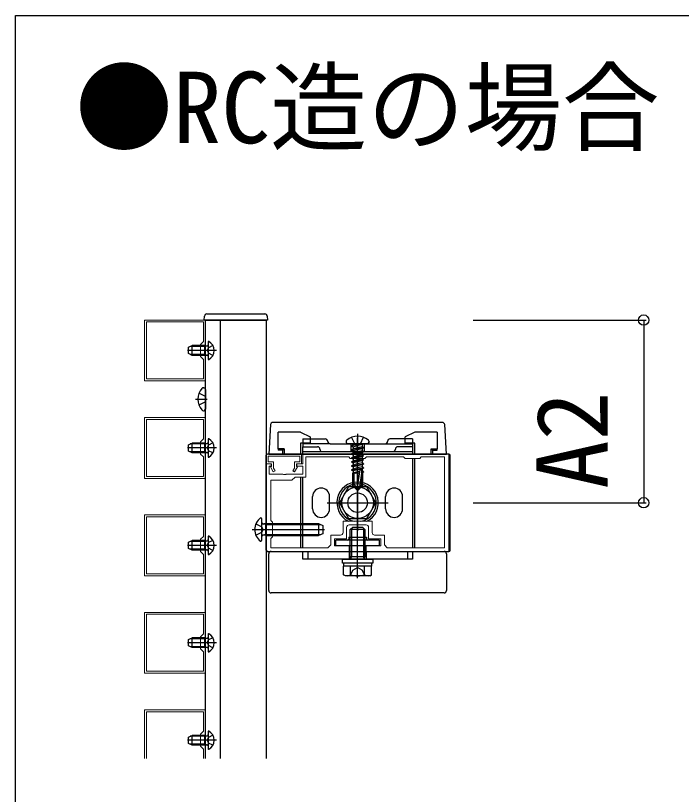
# Model space of a CAD drawing. Units: millimetres, scale not verified. Extents: x -1750 to 1750, y -2608 to 2592.
# Drawn here: x 1010 to 1283.5, y -828.3 to -508.5 of the extents above; entities that cross this region are included whole.
import ezdxf
from ezdxf.enums import TextEntityAlignment as Align

# ---------------------------------------------------------------- set-up
doc = ezdxf.new("R2010")
doc.units = ezdxf.units.MM
doc.header["$LTSCALE"] = 14
for name, color, linetype in [('0-2_USER1', 3, 'Continuous'), ('0-4_YKK_12', 2, 'Continuous'), ('0-5_YKK_13', 4, 'Continuous'), ('0-6_YKK_D', 6, 'Continuous')]:
    doc.layers.add(name, color=color, linetype=linetype)
doc.layers.add('0-3_YKK_11', color=7, linetype='Continuous', lineweight=18)
doc.styles.add('ＭＳ ゴシック', font='')
doc.styles.get('ＭＳ ゴシック').set_extended_font_data('MS Gothic')

msp = doc.modelspace()

# ---------------------------------------------------------------- linework, layer by layer
at = {"layer": '0-3_YKK_11'}
msp.add_line((1147, -717.6), (1154, -717.6), dxfattribs=at)
for points in [[(1088, -658.5), (1063, -658.5), (1063, -633.5), (1088, -633.5)], [(1087.2, -657.7), (1063.8, -657.7), (1063.8, -634.3), (1087.2, -634.3), (1087.2, -642.3), (1086, -643.5), (1086, -648.5), (1087.2, -649.7)], [(1088, -698.5), (1063, -698.5), (1063, -673.5), (1088, -673.5)], [(1087.2, -697.7), (1063.8, -697.7), (1063.8, -674.3), (1087.2, -674.3), (1087.2, -682.3), (1086, -683.5), (1086, -688.5), (1087.2, -689.7)], [(1088, -738.5), (1063, -738.5), (1063, -713.5), (1088, -713.5)], [(1087.2, -737.7), (1063.8, -737.7), (1063.8, -714.3), (1087.2, -714.3), (1087.2, -722.3), (1086, -723.5), (1086, -728.5), (1087.2, -729.7)], [(1088, -778.5), (1063, -778.5), (1063, -753.5), (1088, -753.5)], [(1087.2, -777.7), (1063.8, -777.7), (1063.8, -754.3), (1087.2, -754.3), (1087.2, -762.3), (1086, -763.5), (1086, -768.5), (1087.2, -769.7)]]:
    msp.add_lwpolyline(points, close=True, dxfattribs=at)
at = {"layer": '0-3_YKK_11', "color": 30}
msp.add_lwpolyline([(1113, -688.5), (1127.5, -688.5), (1127.5, -692.5), (1125.4, -692.5), (1125.4, -693.6), (1125.77, -693.82), (1124.63, -695.8), (1123.93, -695.4), (1124.6, -694.25), (1124.6, -691.7), (1126.7, -691.7), (1126.7, -689.4), (1113.8, -689.4), (1113.8, -691.7), (1115.9, -691.7), (1115.9, -694.25), (1116.57, -695.4), (1115.87, -695.8), (1114.73, -693.82), (1115.1, -693.6), (1115.1, -692.5), (1113, -692.5)], close=True, dxfattribs=at)
at = {"layer": '0-3_YKK_11'}
for points in [[(1188, -688.5), (1128, -688.5), (1128, -692.5), (1125.5, -692.5), (1125.5, -693.5), (1128, -693.5), (1128, -696.8), (1121.17, -696.8), (1120.98, -696.94), (1120.02, -696.94), (1119.83, -696.8), (1114.1, -696.8), (1114.1, -693.5), (1115, -693.5), (1115, -692.5), (1113, -692.5), (1113, -728.5), (1147, -728.5), (1147, -726.2), (1141, -726.2), (1141, -723.3), (1146, -723.3), (1146, -718.6)], [(1186.2, -727), (1186.2, -689.7), (1176.6, -689.7), (1176, -690.3), (1170, -690.3), (1169.4, -689.7), (1154.1, -689.7), (1153.5, -690.3), (1147.5, -690.3), (1146.9, -689.7), (1129.2, -689.7), (1129.2, -698), (1124.8, -698), (1123.5, -699.3), (1114.8, -699.3), (1114.8, -715.8), (1115.5, -716.5), (1115.5, -722.5), (1114.8, -723.2), (1114.8, -727), (1138.3, -727), (1139.5, -725.8), (1139.5, -721.8), (1143.5, -721.8)], [(1155, -718.6), (1155, -723.3), (1160, -723.3), (1160, -726.2), (1154, -726.2), (1154, -728.5), (1188, -728.5), (1188, -688.5)], [(1144.5, -720.8), (1144.5, -716.1), (1156.5, -716.1), (1156.5, -720.8)], [(1157.5, -721.8), (1161.5, -721.8), (1161.5, -725.8), (1162.7, -727), (1186.2, -727)], [(1088, -813.5), (1088, -793.5), (1063, -793.5), (1063, -813.5)], [(1087.2, -813.5), (1087.2, -809.7), (1086, -808.5), (1086, -803.5), (1087.2, -802.3), (1087.2, -794.3), (1063.8, -794.3), (1063.8, -813.5)]]:
    msp.add_lwpolyline(points, dxfattribs=at)
for centre, start, end in [((1147, -718.6), 90, 180), ((1154, -718.6), 0, 90), ((1143.5, -720.8), 270, 360), ((1157.5, -720.8), 180, 270)]:
    msp.add_arc(centre, 1, start, end, dxfattribs=at)
at = {"layer": '0-4_YKK_12'}
msp.add_line((1094, -633.5), (1094, -813.5), dxfattribs=at)
msp.add_lwpolyline([(1010, -508.5), (1710, -508.5), (1710, -1188.5), (1010, -1188.5)], close=True, dxfattribs=at)
msp.add_lwpolyline([(1088, -813.5), (1088, -633.5), (1113, -633.5), (1113, -813.5)], dxfattribs=at)
at = {"layer": '0-5_YKK_13'}
for p, q in [((1087.5, -633.5), (1087.6, -631.94)), ((1088.59, -631), (1112.41, -631)), ((1088.5, -633.5), (1087.5, -633.5)), ((1112.5, -633.5), (1088.5, -633.5)), ((1089.1, -642.4), (1089.1, -649.6)), ((1081.1, -644.7), (1082.5, -644)), ((1081.1, -647.3), (1081.1, -644.7)), ((1087.7, -644.38), (1081.74, -644.38)), ((1087.7, -644), (1082.5, -644)), ((1082.5, -648), (1082.5, -644)), ((1087.7, -648), (1087.7, -644)), ((1087.7, -644), (1088.51, -644.14)), ((1087.7, -644.38), (1088.72, -644.14)), ((1088.64, -646), (1089.25, -644.85)), ((1091.07, -643.95), (1089.25, -644.85)), ((1092.6, -646), (1080.61, -646)), ((1082.5, -648), (1081.1, -647.3)), ((1087.7, -647.62), (1081.74, -647.62)), ((1087.7, -648), (1082.5, -648)), ((1087.7, -647.62), (1088.72, -647.86)), ((1087.7, -648), (1088.51, -647.86)), ((1088.64, -646), (1089.25, -647.14)), ((1091.07, -648.05), (1089.25, -647.14)), ((1087.14, -661.26), (1087.3, -661.26)), ((1088, -664.87), (1085.34, -663.55)), ((1088, -661.96), (1088, -670.03)), ((1083.9, -666), (1088.71, -666)), ((1088, -667.13), (1085.34, -668.45)), ((1087.14, -670.73), (1087.3, -670.73)), ((1114.74, -676.44), (1114, -688.5)), ((1185.26, -675.5), (1115.74, -675.5)), ((1187, -688.5), (1186.26, -676.44)), ((1117.8, -686.4), (1117.8, -679.5)), ((1127, -679.5), (1117.8, -679.5)), ((1127, -679.5), (1131, -681.5)), ((1150.5, -680.2), (1150.5, -704.3)), ((1174, -679.5), (1170, -681.5)), ((1183.2, -679.5), (1174, -679.5)), ((1183.2, -679.5), (1183.2, -686.4)), ((1081.1, -684.7), (1082.5, -684)), ((1087.7, -684), (1082.5, -684)), ((1082.5, -688), (1082.5, -684)), ((1087.7, -688), (1087.7, -684)), ((1087.7, -684), (1088.51, -684.14)), ((1087.7, -684.38), (1088.72, -684.14)), ((1089.1, -682.4), (1089.1, -689.6)), ((1091.07, -683.95), (1089.25, -684.85)), ((1127, -684.1), (1127, -688.5)), ((1128, -682.3), (1137.2, -682.3)), ((1128, -682.3), (1128, -685.5)), ((1145.76, -683.44), (1145.76, -683.6)), ((1149.37, -684.3), (1148.05, -681.64)), ((1150.5, -734.2), (1150.5, -681.8)), ((1151.63, -684.3), (1152.95, -681.64)), ((1155.23, -683.44), (1155.23, -683.6)), ((1173, -682.3), (1163.8, -682.3)), ((1173, -682.3), (1173, -685.5)), ((1174, -688.5), (1174, -684.1)), ((1092.6, -686), (1080.61, -686)), ((1081.1, -687.3), (1081.1, -684.7)), ((1082.5, -688), (1081.1, -687.3)), ((1087.7, -684.38), (1081.74, -684.38)), ((1088.64, -686), (1089.25, -684.85)), ((1088.64, -686), (1089.25, -687.14)), ((1091.07, -688.05), (1089.25, -687.14)), ((1120.3, -686.4), (1117.8, -686.4)), ((1117.8, -686.4), (1117.8, -686.9)), ((1119.8, -686.9), (1117.8, -686.9)), ((1119.8, -686.9), (1120.3, -686.4)), ((1119.8, -688.5), (1119.8, -686.9)), ((1120.3, -686.4), (1120.3, -688.5)), ((1139.2, -684.3), (1128, -684.3)), ((1128, -685.5), (1134, -685.5)), ((1128, -688.5), (1128, -685.5)), ((1139.2, -684.3), (1161.8, -684.3)), ((1154.53, -684.3), (1146.46, -684.3)), ((1147.75, -684.3), (1147.75, -687.5)), ((1152.27, -684.48), (1148.03, -685.18)), ((1148.03, -685.07), (1148.68, -684.69)), ((1148.03, -685.07), (1148.03, -685.18)), ((1148.03, -685.07), (1148.03, -685.18)), ((1148.03, -685.18), (1148.68, -685.56)), ((1148.03, -686.71), (1152.97, -685.89)), ((1152.97, -686.01), (1148.03, -686.83)), ((1148.03, -686.71), (1148.68, -686.34)), ((1148.03, -686.71), (1148.03, -686.83)), ((1148.03, -686.83), (1148.68, -687.2)), ((1152.27, -684.36), (1148.68, -684.69)), ((1148.68, -685.56), (1152.27, -684.48)), ((1148.68, -684.5), (1148.68, -684.69)), ((1152.32, -685.52), (1148.68, -686.34)), ((1148.68, -685.56), (1148.68, -686.34)), ((1152.32, -686.38), (1148.68, -687.2)), ((1152.32, -687.16), (1148.68, -687.99)), ((1148.68, -687.2), (1148.68, -687.99)), ((1149.37, -684.3), (1150.5, -684.9)), ((1151.63, -684.3), (1150.5, -684.9)), ((1152.32, -684.5), (1152.32, -685.52)), ((1152.97, -685.89), (1152.32, -685.52)), ((1152.97, -686.01), (1152.32, -686.38)), ((1152.32, -686.38), (1152.32, -687.16)), ((1152.97, -687.54), (1152.32, -687.16)), ((1152.97, -685.89), (1152.97, -686.01)), ((1153.25, -684.3), (1153.25, -687.5)), ((1161.8, -684.3), (1173, -684.3)), ((1173, -685.5), (1167, -685.5)), ((1173, -684.3), (1173, -688.5)), ((1180.7, -686.4), (1183.2, -686.4)), ((1180.7, -688.5), (1180.7, -686.4)), ((1180.7, -686.4), (1181.2, -686.9)), ((1181.2, -686.9), (1181.2, -688.5)), ((1181.2, -686.9), (1183.2, -686.9)), ((1183.2, -686.9), (1183.2, -686.4)), ((1087.7, -687.62), (1081.74, -687.62)), ((1087.7, -688), (1082.5, -688)), ((1087.7, -687.62), (1088.72, -687.86)), ((1087.7, -688), (1088.51, -687.86)), ((1113, -728), (1113, -689)), ((1188, -688.5), (1113.5, -688.5)), ((1114, -688.5), (1187, -688.5)), ((1114, -688.5), (1115, -688.5)), ((1115, -688.5), (1120.3, -688.5)), ((1128, -687.5), (1173, -687.5)), ((1148.03, -688.36), (1152.97, -687.54)), ((1152.97, -687.65), (1148.03, -688.48)), ((1148.03, -688.36), (1148.68, -687.99)), ((1148.03, -688.36), (1148.03, -688.48)), ((1148.03, -688.48), (1148.68, -688.85)), ((1148.03, -690.01), (1152.97, -689.18)), ((1152.97, -689.3), (1148.03, -690.13)), ((1148.03, -690.01), (1148.68, -689.63)), ((1148.03, -690.01), (1148.03, -690.13)), ((1148.03, -690.13), (1148.68, -690.5)), ((1152.32, -688.81), (1148.68, -689.63)), ((1148.68, -688.85), (1148.68, -689.63)), ((1152.32, -690.46), (1148.68, -691.28)), ((1148.68, -690.5), (1148.68, -691.28)), ((1150.5, -687.5), (1150.5, -692.5)), ((1152.32, -688.03), (1152.32, -688.81)), ((1152.97, -689.18), (1152.32, -688.81)), ((1152.32, -689.68), (1152.32, -690.46)), ((1152.97, -690.83), (1152.32, -690.46)), ((1152.97, -687.54), (1152.97, -687.65)), ((1152.97, -689.18), (1152.97, -689.3)), ((1173, -690.3), (1173, -727)), ((1174, -727), (1174, -690.3)), ((1180.7, -688.5), (1186, -688.5)), ((1186, -688.5), (1187, -688.5)), ((1188.5, -728), (1188.5, -689)), ((1148.03, -691.66), (1152.97, -690.83)), ((1152.97, -690.95), (1148.03, -691.77)), ((1148.03, -691.66), (1148.68, -691.28)), ((1148.03, -691.66), (1148.03, -691.77)), ((1148.03, -691.77), (1148.68, -692.15)), ((1148.03, -693.3), (1152.97, -692.48)), ((1152.97, -692.6), (1148.03, -693.42)), ((1148.03, -693.3), (1148.68, -692.93)), ((1148.03, -693.3), (1148.03, -693.42)), ((1148.03, -693.42), (1148.68, -693.8)), ((1152.32, -692.11), (1148.68, -692.93)), ((1148.68, -692.15), (1148.68, -692.93)), ((1152.32, -693.75), (1148.68, -694.58)), ((1148.68, -693.8), (1148.68, -694.58)), ((1152.32, -691.32), (1152.32, -692.11)), ((1152.97, -692.48), (1152.32, -692.11)), ((1152.32, -692.97), (1152.32, -693.75)), ((1152.97, -694.13), (1152.32, -693.75)), ((1152.97, -690.83), (1152.97, -690.95)), ((1152.97, -692.48), (1152.97, -692.6)), ((1148.03, -694.95), (1152.97, -694.13)), ((1152.97, -694.25), (1148.03, -695.07)), ((1148.03, -694.95), (1148.68, -694.58)), ((1148.03, -694.95), (1148.03, -695.07)), ((1148.03, -695.07), (1148.68, -695.44)), ((1151.26, -696.3), (1148.45, -696.3)), ((1148.45, -696.3), (1148.45, -701.43)), ((1148.55, -696.3), (1148.68, -696.23)), ((1148.68, -695.44), (1148.68, -696.23)), ((1151.37, -695.62), (1148.68, -696.23)), ((1149.15, -700.96), (1149.15, -696.3)), ((1149.83, -696.3), (1151.3, -696.05)), ((1151.47, -695.05), (1150.21, -702.8)), ((1150.5, -697), (1150.5, -720)), ((1151.28, -696.18), (1150.54, -696.3)), ((1152.05, -696.3), (1151.29, -701.98)), ((1152.05, -695.09), (1152.05, -701.22)), ((1152.32, -695.4), (1152.05, -695.46)), ((1152.05, -695.98), (1152.97, -695.78)), ((1152.97, -695.89), (1152.05, -696.1)), ((1152.55, -696.3), (1152.05, -696.3)), ((1152.32, -694.62), (1152.32, -695.4)), ((1152.97, -695.78), (1152.32, -695.4)), ((1152.32, -696.27), (1152.32, -696.3)), ((1152.55, -696.3), (1152.55, -701.43)), ((1152.97, -694.13), (1152.97, -694.25)), ((1152.97, -695.78), (1152.97, -695.89)), ((1127, -698), (1127, -727)), ((1128, -727), (1128, -698)), ((1148.45, -701.43), (1149.15, -700.96)), ((1148.45, -701.43), (1150.32, -703.3)), ((1149.15, -700.96), (1150.5, -703.3)), ((1150.32, -703.3), (1150.68, -703.3)), ((1152.55, -701.43), (1150.68, -703.3)), ((1151.29, -701.98), (1150.68, -703.3)), ((1151.29, -701.98), (1152.05, -701.22)), ((1152.55, -701.43), (1152.05, -701.22)), ((1132, -711), (1132, -706)), ((1139, -711), (1139, -706)), ((1162, -711), (1162, -706)), ((1169, -711), (1169, -706)), ((1137.99, -708.5), (1163.01, -708.5)), ((1110.6, -714.75), (1110.7, -714.75)), ((1111.2, -723.75), (1111.2, -715.25)), ((1108.69, -717.15), (1111.11, -718.35)), ((1111.71, -719.5), (1111.11, -718.35)), ((1112.6, -717.43), (1111.68, -717.24)), ((1112.6, -717), (1112, -717.22)), ((1112.6, -717), (1112.6, -722)), ((1112.6, -717), (1134.5, -717)), ((1112.6, -717.43), (1135.42, -717.43)), ((1134.5, -717), (1136.2, -717.8)), ((1134.5, -717), (1134.5, -722)), ((1136.2, -717.8), (1136.2, -721.2)), ((1147.5, -719.5), (1148.5, -718.5)), ((1148.5, -718.5), (1152.5, -718.5)), ((1150.5, -739.5), (1150.5, -717.8)), ((1153.5, -719.5), (1152.5, -718.5)), ((1089.1, -722.4), (1089.1, -729.6)), ((1107.2, -719.5), (1136.9, -719.5)), ((1108.69, -721.85), (1111.11, -720.64)), ((1111.71, -719.5), (1111.11, -720.64)), ((1112.6, -721.57), (1111.68, -721.76)), ((1112.6, -722), (1112, -721.78)), ((1112.6, -721.57), (1135.42, -721.57)), ((1112.6, -722), (1134.5, -722)), ((1136.2, -721.2), (1134.5, -722)), ((1153.5, -719.5), (1147.5, -719.5)), ((1081.1, -724.7), (1082.5, -724)), ((1081.1, -727.3), (1081.1, -724.7)), ((1087.7, -724.38), (1081.74, -724.38)), ((1087.7, -724), (1082.5, -724)), ((1082.5, -728), (1082.5, -724)), ((1087.7, -728), (1087.7, -724)), ((1087.7, -724), (1088.51, -724.14)), ((1087.7, -724.38), (1088.72, -724.14)), ((1088.64, -726), (1089.25, -724.85)), ((1091.07, -723.95), (1089.25, -724.85)), ((1110.6, -724.25), (1110.7, -724.25)), ((1159.5, -723.9), (1141.5, -723.9)), ((1141.5, -726.2), (1141.5, -723.9)), ((1146.9, -722.7), (1146.9, -723.4)), ((1146.9, -722.7), (1154.1, -722.7)), ((1150.5, -728.5), (1150.5, -723.5)), ((1154.1, -722.7), (1154.1, -723.4)), ((1159.5, -726.2), (1159.5, -723.9)), ((1092.6, -726), (1080.61, -726)), ((1082.5, -728), (1081.1, -727.3)), ((1087.7, -727.62), (1081.74, -727.62)), ((1087.7, -728), (1082.5, -728)), ((1087.7, -727.62), (1088.72, -727.86)), ((1087.7, -728), (1088.51, -727.86)), ((1088.64, -726), (1089.25, -727.14)), ((1091.07, -728.05), (1089.25, -727.14)), ((1113.5, -728.5), (1188, -728.5)), ((1115, -728.5), (1186, -728.5)), ((1128, -728.5), (1173, -728.5)), ((1128, -731.7), (1128, -728.5)), ((1130, -728.5), (1130, -731.7)), ((1159.5, -726.2), (1141.5, -726.2)), ((1147, -728.5), (1147, -731.7)), ((1154, -728.5), (1154, -731.7)), ((1171, -728.5), (1171, -731.7)), ((1173, -728.5), (1173, -731.7)), ((1114, -744.5), (1114, -729.5)), ((1173, -731.7), (1128, -731.7)), ((1144.25, -731.7), (1156.75, -731.7)), ((1153.5, -730.68), (1147.5, -730.68)), ((1147.7, -731.62), (1147.5, -730.68)), ((1147.7, -731.62), (1148.04, -730.68)), ((1147.7, -731.7), (1147.7, -731.62)), ((1153.3, -731.62), (1152.96, -730.68)), ((1153.3, -731.62), (1153.5, -730.68)), ((1153.3, -731.7), (1153.3, -731.62)), ((1187, -729.5), (1187, -744.5)), ((1156.27, -734.5), (1144.73, -734.5)), ((1144.73, -738.05), (1144.73, -734.5)), ((1144.8, -734.5), (1144.8, -733.3)), ((1147.61, -738.05), (1147.61, -734.5)), ((1153.39, -738.05), (1153.39, -734.5)), ((1156.2, -733.3), (1156.2, -734.5)), ((1156.27, -738.05), (1156.27, -734.5)), ((1145.5, -738.5), (1144.73, -738.05)), ((1155.5, -738.5), (1145.5, -738.5)), ((1155.5, -738.5), (1156.27, -738.05)), ((1186, -745.5), (1115, -745.5)), ((1081.1, -764.7), (1082.5, -764)), ((1087.7, -764), (1082.5, -764)), ((1082.5, -768), (1082.5, -764)), ((1087.7, -768), (1087.7, -764)), ((1087.7, -764), (1088.51, -764.14)), ((1087.7, -764.38), (1088.72, -764.14)), ((1089.1, -762.4), (1089.1, -769.6)), ((1091.07, -763.95), (1089.25, -764.85)), ((1092.6, -766), (1080.61, -766)), ((1081.1, -767.3), (1081.1, -764.7)), ((1082.5, -768), (1081.1, -767.3)), ((1087.7, -764.38), (1081.74, -764.38)), ((1088.64, -766), (1089.25, -764.85)), ((1088.64, -766), (1089.25, -767.14)), ((1091.07, -768.05), (1089.25, -767.14)), ((1087.7, -767.62), (1081.74, -767.62)), ((1087.7, -768), (1082.5, -768)), ((1087.7, -767.62), (1088.72, -767.86)), ((1087.7, -768), (1088.51, -767.86)), ((1089.1, -802.4), (1089.1, -809.6)), ((1081.1, -804.7), (1082.5, -804)), ((1081.1, -807.3), (1081.1, -804.7)), ((1087.7, -804.38), (1081.74, -804.38)), ((1087.7, -804), (1082.5, -804)), ((1082.5, -808), (1082.5, -804)), ((1087.7, -808), (1087.7, -804)), ((1087.7, -804), (1088.51, -804.14)), ((1087.7, -804.38), (1088.72, -804.14)), ((1088.64, -806), (1089.25, -804.85)), ((1091.07, -803.95), (1089.25, -804.85)), ((1092.6, -806), (1080.61, -806)), ((1082.5, -808), (1081.1, -807.3)), ((1087.7, -807.62), (1081.74, -807.62)), ((1087.7, -808), (1082.5, -808)), ((1087.7, -807.62), (1088.72, -807.86)), ((1087.7, -808), (1088.51, -807.86)), ((1088.64, -806), (1089.25, -807.14)), ((1091.07, -808.05), (1089.25, -807.14))]:
    msp.add_line(p, q, dxfattribs=at)
for points in [[(1113.4, -631.94), (1113.5, -633.5), (1112.5, -633.5)], [(1131, -681.5), (1131, -684.1), (1127, -684.1)], [(1174, -684.1), (1170, -684.1), (1170, -681.5)], [(1148.03, -685.07), (1152.27, -684.36), (1152.27, -684.48)], [(1152.97, -687.65), (1152.32, -688.03), (1148.68, -688.85)], [(1152.97, -689.3), (1152.32, -689.68), (1148.68, -690.5)], [(1152.97, -690.95), (1152.32, -691.32), (1148.68, -692.15)], [(1152.97, -692.6), (1152.32, -692.97), (1148.68, -693.8)], [(1152.97, -694.25), (1152.32, -694.62), (1148.68, -695.44)], [(1152.97, -695.89), (1152.32, -696.27), (1152.18, -696.3)], [(1148.04, -718.96), (1148.04, -720.3), (1148.04, -730.68)], [(1152.96, -718.96), (1152.96, -720.3), (1152.96, -730.68)], [(1147.5, -730.68), (1147.5, -720.3), (1147.5, -719.5)], [(1153.5, -719.5), (1153.5, -720.3), (1153.5, -730.68)], [(1156.75, -731.7), (1156.75, -733.3), (1144.25, -733.3), (1144.25, -731.7)], [(1147.45, -738.5), (1148.6, -736.14), (1150.5, -735.13)], [(1153.55, -738.5), (1152.4, -736.14), (1150.5, -735.13)]]:
    msp.add_lwpolyline(points, dxfattribs=at)
msp.add_lwpolyline([(1142.99, -708.5), (1146.75, -715), (1154.25, -715), (1158.01, -708.5), (1154.25, -702), (1146.75, -702)], close=True, dxfattribs=at)
for radius in [6.5, 4]:
    msp.add_circle((1150.5, -708.5), radius, dxfattribs=at)
for centre, radius, start, end in [((1088.59, -632), 1, 90, 176.5), ((1112.41, -632), 1, 3.5, 90), ((1089.25, -642.4), 0.154, 62.719, 180), ((1087.4, -646), 4.2, 297.281, 62.719), ((1088.6, -643.65), 0.5, 259.909, 0), ((1088.6, -648.35), 0.5, 0, 100.091), ((1089.25, -649.6), 0.154, 180, 297.281), ((1091.9, -666), 7, 140.8765, 180), ((1087.14, -662.13), 0.862, 90, 140.8765), ((1087.3, -661.96), 0.7, 0, 90), ((1091.9, -666), 7, 180, 219.1235), ((1087.14, -669.87), 0.862, 219.1235, 270), ((1087.3, -670.03), 0.7, 270, 360), ((1115.74, -676.5), 1, 90, 176.5), ((1185.26, -676.5), 1, 3.5, 90), ((1088.6, -683.65), 0.5, 259.909, 0), ((1089.25, -682.4), 0.154, 62.719, 180), ((1087.4, -686), 4.2, 297.281, 62.719), ((1137.2, -683.3), 1, 0, 90), ((1139.2, -683.3), 1, 180, 270), ((1146.46, -683.6), 0.7, 180, 270), ((1146.63, -683.44), 0.862, 129.1235, 180), ((1150.5, -688.2), 7, 90, 129.1235), ((1150.5, -688.2), 7, 50.8764, 90), ((1154.53, -683.6), 0.7, 270, 0), ((1154.37, -683.44), 0.862, 360, 50.8764), ((1161.8, -683.3), 1, 270, 0), ((1163.8, -683.3), 1, 90, 180), ((1134, -686.5), 1, 0, 90), ((1136, -686.5), 1, 180, 270), ((1148.48, -684.5), 0.2, 0, 90), ((1152.52, -684.5), 0.2, 90, 180), ((1165, -686.5), 1, 270, 0), ((1167, -686.5), 1, 90, 180), ((1088.6, -688.35), 0.5, 0, 100.091), ((1089.25, -689.6), 0.154, 180, 297.281), ((1151.76, -695.09), 0.294, 90, 170.8071), ((1151.76, -695.09), 0.294, 0, 90), ((1150.5, -708.5), 8.5, 296.6047, 243.3953), ((1135.5, -706), 3.5, 0, 180), ((1150.5, -708.5), 7.7, 279.2441, 260.7559), ((1165.5, -706), 3.5, 0, 180), ((1135.5, -711), 3.5, 180, 0), ((1165.5, -711), 3.5, 180, 0), ((1114.1, -719.5), 5.9, 126.3816, 233.6184), ((1110.7, -715.25), 0.5, 0, 90), ((1111.8, -716.65), 0.6, 180, 289.9696), ((1089.25, -722.4), 0.154, 62.719, 180), ((1087.4, -726), 4.2, 297.281, 62.719), ((1111.8, -722.35), 0.6, 70.0304, 180), ((1088.6, -723.65), 0.5, 259.909, 0), ((1110.7, -723.75), 0.5, 270, 0), ((1146.4, -723.4), 0.5, 270, 0), ((1154.6, -723.4), 0.5, 180, 270), ((1088.6, -728.35), 0.5, 0, 100.091), ((1115, -729.5), 1, 90, 180), ((1186, -729.5), 1, 0, 90), ((1089.25, -729.6), 0.154, 180, 297.281), ((1146.17, -735.94), 2.56, 235.6171, 304.3829), ((1150.5, -728.95), 9.55, 252.4128, 287.5872), ((1154.83, -735.94), 2.56, 235.6171, 304.3829), ((1115, -744.5), 1, 180, 270), ((1186, -744.5), 1, 270, 0), ((1088.6, -763.65), 0.5, 259.909, 0), ((1089.25, -762.4), 0.154, 62.719, 180), ((1087.4, -766), 4.2, 297.281, 62.719), ((1088.6, -768.35), 0.5, 0, 100.091), ((1089.25, -769.6), 0.154, 180, 297.281), ((1089.25, -802.4), 0.154, 62.719, 180), ((1087.4, -806), 4.2, 297.281, 62.719), ((1088.6, -803.65), 0.5, 259.909, 0), ((1088.6, -808.35), 0.5, 0, 100.091), ((1089.25, -809.6), 0.154, 180, 297.281)]:
    msp.add_arc(centre, radius, start, end, dxfattribs=at)
for centre, major_axis, start_param, end_param in [((1113.5, -689), (-0.355, 0.355), 5.499651, 7.06672), ((1188, -689), (-0.355, -0.355), 2.358058, 3.925127), ((1113.5, -728), (0.355, 0.355), 2.358058, 3.925127), ((1188, -728), (-0.355, 0.355), 2.358058, 3.925127)]:
    msp.add_ellipse(centre, major_axis=major_axis, ratio=0.99628, start_param=start_param, end_param=end_param, dxfattribs=at)
at = {"layer": '0-6_YKK_D'}
for p, q in [((1198, -633.5), (1269, -633.5)), ((1268, -633.5), (1268, -708.5)), ((1198, -708.5), (1269, -708.5))]:
    msp.add_line(p, q, dxfattribs=at)
for centre in [(1268, -633.5), (1268, -708.5)]:
    msp.add_circle(centre, 2.12, dxfattribs=at)

# ---------------------------------------------------------------- texts
at = {"layer": '0-2_USER1', "style": 'ＭＳ ゴシック'}
msp.add_text('●RC造の場合\u3000', height=29.33, dxfattribs=at).set_placement((1034.55, -569.67), align=Align.BOTTOM_LEFT)
at = {"layer": '0-6_YKK_D', "style": 'ＭＳ ゴシック'}
msp.add_text('A2', height=29.33, rotation=90, dxfattribs=at).set_placement((1262, -702.82), align=Align.BOTTOM_LEFT)

doc.saveas('drawing.dxf')
